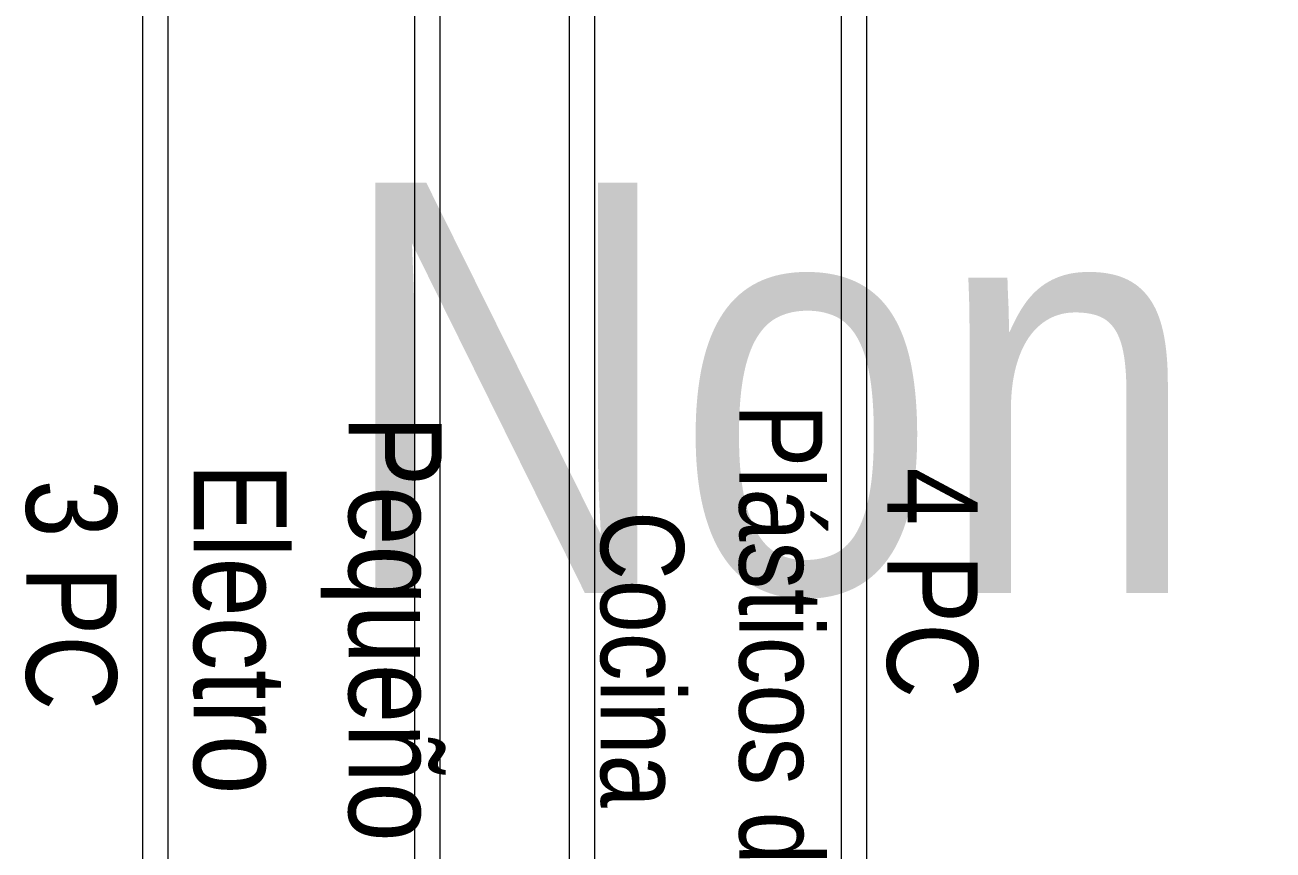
# Model space of a CAD drawing. Header units: metres. Extents: x 0 to 8715937, y -236336 to 216.
# Drawn here: x 131.09 to 133.525, y 78.691 to 80.3 of the extents above; entities that cross this region are included whole.
import ezdxf

# ---------------------------------------------------------------- set-up
doc = ezdxf.new("R2010")
doc.units = ezdxf.units.M
doc.header["$MEASUREMENT"] = 0
for name, color, linetype in [('0-BLOCK-EQUIPAMIENTO', 7, 'Continuous'), ('AAA CONECT', 3, 'Continuous'), ('AAA LARG', 1, 'Continuous'), ('TEXTO', 7, 'Continuous')]:
    doc.layers.add(name, color=color, linetype=linetype)
doc.styles.add('AR', font='arial.ttf')

# ---------------------------------------------------------------- blocks, each defined once
blk = doc.blocks.new('larguero 2.3')
at = {"layer": 'AAA LARG', "lineweight": 5}
for p, q in [((-0.0196, 0.0274), (-0.0189, 0.0305)), ((0, 0.0232), (-0.0196, 0.0274)), ((-0.0189, 0.0305), (0.0032, 0.0258)), ((0.0032, 0.0258), (0.0032, -0.0032)), ((-0.0568, -0.0032), (-0.0568, 0)), ((-0.0568, 0), (0, 0)), ((0, 0), (0, 0.0232)), ((-0.0518, -0.0032), (-0.0568, -0.0032)), ((-0.0018, -0.0032), (-0.0518, -0.0032)), ((-0.0518, -0.0032), (-0.0518, -2.2932)), ((-0.0018, -2.2932), (-0.0018, -0.0032)), ((0.0032, -0.0032), (-0.0018, -0.0032)), ((-0.0518, -2.2932), (-0.0568, -2.2932)), ((-0.0568, -2.2932), (-0.0568, -2.2964)), ((-0.0568, -2.2964), (-0.0002, -2.2962)), ((0.0032, -2.2932), (-0.0518, -2.2932)), ((-0.0002, -2.2962), (0, -2.3196)), ((0.0032, -2.3222), (0.0032, -2.2932)), ((0, -2.3196), (-0.0196, -2.3238)), ((-0.0196, -2.3238), (-0.0189, -2.3269)), ((-0.0189, -2.3269), (0.0032, -2.3222))]:
    blk.add_line(p, q, dxfattribs=at)
blk = doc.blocks.new('DPM-EQUIPAMIENTO')
at = {"layer": 'AAA CONECT', "rotation": 180}
for p in [(43.5971, 78.0537), (44.4298, 78.0537)]:
    blk.add_blockref('larguero 2.3', p, dxfattribs=at)
at = {"layer": 'AAA CONECT'}
for p in [(44.1814, 80.3512), (45.0141, 80.3512)]:
    blk.add_blockref('larguero 2.3', p, dxfattribs=at)

msp = doc.modelspace()

# ---------------------------------------------------------------- linework, layer by layer
at = {"layer": 'AAA LARG', "lineweight": 5}
for p, q in [((131.8496, 80.348), (131.8496, 78.058)), ((131.8996, 78.058), (131.8996, 80.348)), ((132.6823, 80.348), (132.6823, 78.058)), ((132.7323, 78.058), (132.7323, 80.348)), ((131.3189, 80.3469), (131.3189, 78.0569)), ((131.3689, 78.0569), (131.3689, 80.3469)), ((132.1516, 80.3469), (132.1516, 78.0569)), ((132.2016, 78.0569), (132.2016, 80.3469))]:
    msp.add_line(p, q, dxfattribs=at)

# ---------------------------------------------------------------- block references
at = {"layer": '0-BLOCK-EQUIPAMIENTO'}
msp.add_blockref('DPM-EQUIPAMIENTO', (87.72, 0), dxfattribs=at)

# ---------------------------------------------------------------- texts
at = {"layer": 'TEXTO', "ltscale": 0.1, "insert": (130.9994, 79.9925), "char_height": 0.800392, "attachment_point": 1, "style": 'AR'}
msp.add_mtext_dynamic_manual_height_columns('\\pi0.69847;{\\fArial Narrow|b0|i0|c0|p34;Non Food\\P\\pi0.51448;297.54 m2}', width=5.288078, gutter_width=12.5, heights=[0], dxfattribs=at)
at = {"layer": 'TEXTO', "ltscale": 0.1, "attachment_point": 1, "rotation": 270, "style": 'AR'}
for s, insert, char_height in [('\\pi1.5506;{\\fArial Narrow|b0|i0|c0|p34;Plásticos de\\P\\pi1.7599;Cocina}', (132.6458, 81.1118), 0.162258), ('\\pi1.6366;{\\fArial Narrow|b0|i0|c0|p34;Pequeño\\P\\pi1.7295;Electro}', (131.9028, 81.1754), 0.181393), ('{\\fArial Narrow|b0|i0|c0|p34;4 PC}', (132.9486, 79.4366), 0.176497), ('{\\fArial Narrow|b0|i0|c0|p34;3 PC}', (131.2685, 79.4129), 0.176497)]:
    msp.add_mtext_dynamic_manual_height_columns(s, width=4.08123, gutter_width=12.5, heights=[0], dxfattribs=dict(at, insert=insert, char_height=char_height))

doc.saveas('drawing.dxf')
